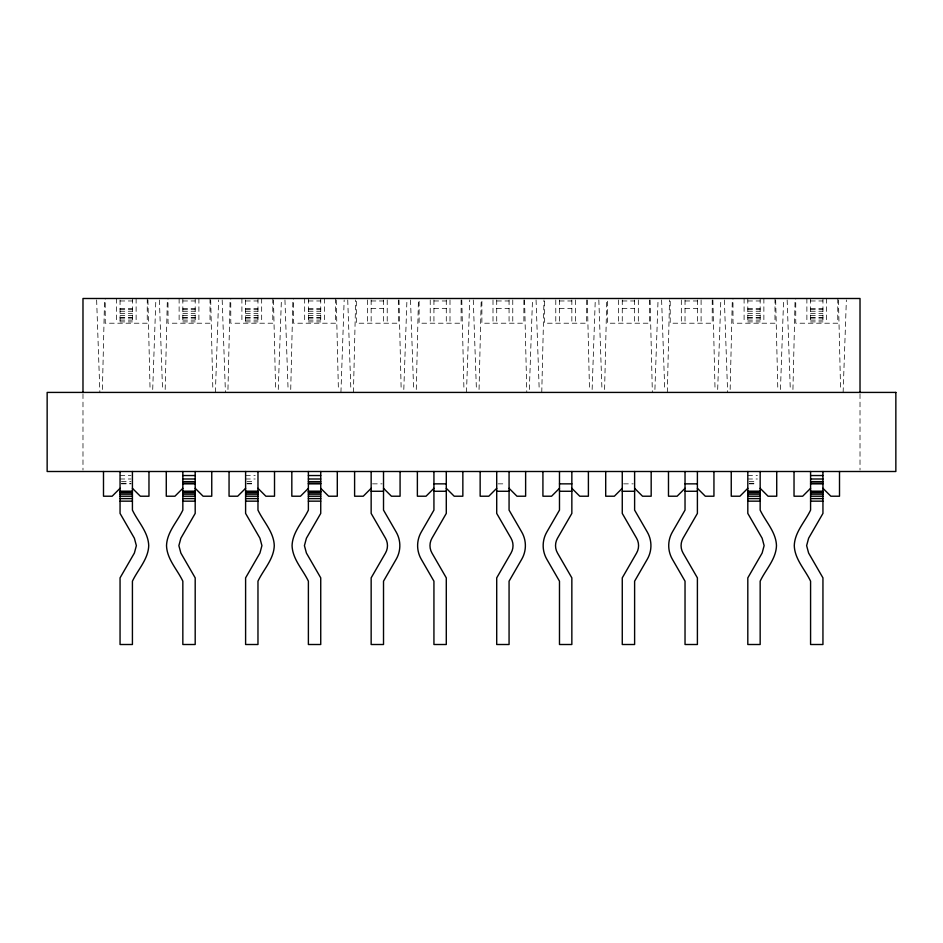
<?xml version="1.0" encoding="UTF-8"?>
<svg xmlns="http://www.w3.org/2000/svg" width="943" height="943" viewBox="0 0 943 943"><rect width="100%" height="100%" fill="white"/><g stroke="black" fill="none" stroke-linecap="round" stroke-linejoin="round"><path stroke-width="0.71" stroke-dasharray="4.71 3.54" d="M102.41 389.483L104.555 299.968M165.178 389.483L167.335 299.968M227.958 389.483L230.104 299.968M290.727 389.483L292.884 299.968M353.436 392.418L355.652 299.968M416.276 389.483L418.433 299.968M479.056 389.483L481.201 299.968M541.765 392.418L543.981 299.968M604.604 389.483L606.75 299.968M667.314 392.418L669.53 299.968M730.153 389.483L732.31 299.968M792.933 389.483L795.079 299.968M152.707 389.483L155.843 299.968M215.381 392.418L218.623 299.968M278.256 389.483L281.391 299.968M340.93 392.418L344.171 299.968M403.804 389.483L406.94 299.968M466.479 392.418L469.72 299.968M529.353 389.483L532.489 299.968M592.133 389.483L595.269 299.968M654.913 389.483L658.049 299.968M717.682 389.483L720.817 299.968M780.462 389.483L783.598 299.968M843.125 392.418L846.366 299.968M120.056 300.97L132.421 300.97M182.836 300.97L195.189 300.97M245.604 300.97L257.969 300.97M308.385 300.97L320.738 300.97M371.153 300.97L383.518 300.97M433.933 300.97L446.287 300.97M496.713 300.97L509.067 300.97M559.482 300.97L571.847 300.97M622.262 300.97L634.615 300.97M685.031 300.97L697.396 300.97M747.811 300.97L760.164 300.97M810.579 300.97L822.944 300.97M120.056 308.385L132.421 308.385M182.836 308.385L195.189 308.385M245.604 308.385L257.969 308.385M308.385 308.385L320.738 308.385M371.153 308.385L383.518 308.385M433.933 308.385L446.287 308.385M496.713 308.385L509.067 308.385M559.482 308.385L571.847 308.385M622.262 308.385L634.615 308.385M685.031 308.385L697.396 308.385M747.811 308.385L760.164 308.385M810.579 308.385L822.944 308.385M120.056 309.493L132.421 309.493M182.836 309.493L195.189 309.493M245.604 309.493L257.969 309.493M308.385 309.493L320.738 309.493M747.811 309.493L760.164 309.493M810.579 309.493L822.944 309.493M120.056 311.237L132.421 311.237M182.836 311.237L195.189 311.237M245.604 311.237L257.969 311.237M308.385 311.237L320.738 311.237M747.811 311.237L760.164 311.237M810.579 311.237L822.944 311.237M120.056 313.347L132.421 313.347M182.836 313.347L195.189 313.347M245.604 313.347L257.969 313.347M308.385 313.347L320.738 313.347M747.811 313.347L760.164 313.347M810.579 313.347L822.944 313.347M120.056 315.646L132.421 315.646M182.836 315.646L195.189 315.646M245.604 315.646L257.969 315.646M308.385 315.646L320.738 315.646M747.811 315.646L760.164 315.646M810.579 315.646L822.944 315.646M120.056 317.779L132.421 317.779M182.836 317.779L195.189 317.779M245.604 317.779L257.969 317.779M308.385 317.779L320.738 317.779M747.811 317.779L760.164 317.779M810.579 317.779L822.944 317.779M120.056 317.968L132.421 317.968M182.836 317.968L195.189 317.968M245.604 317.968L257.969 317.968M308.385 317.968L320.738 317.968M747.811 317.968L760.164 317.968M810.579 317.968L822.944 317.968M120.056 320.113L132.421 320.113M182.836 320.113L195.189 320.113M245.604 320.113L257.969 320.113M308.385 320.113L320.738 320.113M747.811 320.113L760.164 320.113M810.579 320.113L822.944 320.113M120.056 321.905L132.421 321.905M182.836 321.905L195.189 321.905M245.604 321.905L257.969 321.905M308.385 321.905L320.738 321.905M747.811 321.905L760.164 321.905M810.579 321.905L822.944 321.905M120.056 475.543L131.042 475.543M245.604 475.543L255.223 475.543M747.811 475.543L757.418 475.543M120.056 478.997L131.042 478.997M245.604 478.997L255.223 478.997M747.811 478.997L757.418 478.997M121.435 481.637L131.042 481.637M246.983 481.637L255.223 481.637M749.178 481.637L757.418 481.637M121.435 483.287L131.042 483.287M246.983 483.287L255.223 483.287M749.178 483.287L757.418 483.287M121.435 483.853L131.042 483.853M246.983 483.853L255.223 483.853M372.532 483.853L382.139 483.853M498.081 483.853L506.32 483.853M623.629 483.853L633.248 483.853M749.178 483.853L757.418 483.853M787.157 299.968L790.293 389.483M724.377 299.968L727.619 392.418M661.609 299.968L664.744 389.483M598.829 299.968L601.964 389.483M536.06 299.968L539.196 389.483M473.28 299.968L476.415 389.483M410.511 299.968L413.647 389.483M347.731 299.968L350.867 389.483M284.951 299.968L288.087 389.483M222.183 299.968L225.424 392.418M159.402 299.968L162.538 389.483M96.634 299.968L99.875 392.418M838.445 299.968L840.59 389.483M775.665 299.968L777.822 389.483M712.896 299.968L715.042 389.483M650.116 299.968L652.344 392.418M587.348 299.968L589.493 389.483M524.567 299.968L526.795 392.418M461.799 299.968L463.944 389.483M399.019 299.968L401.164 389.483M336.25 299.968L338.396 389.483M273.47 299.968L275.615 389.483M210.69 299.968L212.847 389.483M147.921 299.968L150.067 389.483M860.016 393.879L860.016 470.038M837.773 298.495L837.773 323.213L795.751 323.213L795.751 298.495M826.646 298.495L826.646 323.213M822.944 298.495L822.944 323.213M810.579 298.495L810.579 323.213M806.878 298.495L806.878 323.213M774.993 298.495L774.993 323.213L732.982 323.213L732.982 298.495M763.877 298.495L763.877 323.213M760.164 298.495L760.164 323.213M747.811 298.495L747.811 323.213M744.098 298.495L744.098 323.213M712.224 299.957L712.224 323.213L670.202 323.213L670.202 299.957M701.097 299.957L701.097 323.213M697.396 299.957L697.396 323.213M685.031 299.957L685.031 323.213M681.329 299.957L681.329 323.213M649.444 299.957L649.444 323.213L607.433 323.213L607.433 299.957M638.328 299.957L638.328 323.213M634.615 299.957L634.615 323.213M622.262 299.957L622.262 323.213M618.549 299.957L618.549 323.213M586.676 299.957L586.676 323.213L544.653 323.213L544.653 299.957M575.548 299.957L575.548 323.213M571.847 299.957L571.847 323.213M559.482 299.957L559.482 323.213M555.781 299.957L555.781 323.213M523.895 299.957L523.895 323.213L481.885 323.213L481.885 299.957M512.768 299.957L512.768 323.213M509.067 299.957L509.067 323.213M496.713 299.957L496.713 323.213M493 299.957L493 323.213M461.115 299.957L461.115 323.213L419.105 323.213L419.105 299.957M450 299.957L450 323.213M446.287 299.957L446.287 323.213M433.933 299.957L433.933 323.213M430.232 299.957L430.232 323.213M398.347 299.957L398.347 323.213L356.324 323.213L356.324 299.957M387.219 299.957L387.219 323.213M383.518 299.957L383.518 323.213M371.153 299.957L371.153 323.213M367.452 299.957L367.452 323.213M335.567 298.495L335.567 323.213L293.556 323.213L293.556 298.495M324.451 298.495L324.451 323.213M320.738 298.495L320.738 323.213M308.385 298.495L308.385 323.213M304.672 298.495L304.672 323.213M272.798 298.495L272.798 323.213L230.776 323.213L230.776 298.495M261.671 298.495L261.671 323.213M257.969 298.495L257.969 323.213M245.604 299.957L245.604 323.213M241.903 298.495L241.903 323.213M210.018 298.495L210.018 323.213L168.007 323.213L168.007 298.495M198.902 298.495L198.902 323.213M195.189 298.495L195.189 323.213M182.836 298.495L182.836 323.213M179.123 298.495L179.123 323.213M147.249 298.495L147.249 323.213L105.227 323.213L105.227 298.495M136.122 298.495L136.122 323.213M132.421 298.495L132.421 323.213M120.056 299.957L120.056 323.213M116.354 298.495L116.354 323.213M82.984 393.879L82.984 470.038"/><path stroke-width="1.41" d="M120.056 488.309L112.146 496.218L103.494 496.218L103.494 471.5M182.836 488.309L174.927 496.218L166.274 496.218L166.274 471.5M245.604 488.309L237.695 496.218L229.055 496.218L229.055 471.5M308.385 488.309L300.475 496.218L291.823 496.218L291.823 471.5M371.153 488.309L363.255 496.218L354.603 496.218L354.603 471.5M433.933 488.309L426.024 496.218L417.372 496.218L417.372 471.5M496.713 488.309L488.804 496.218L480.152 496.218L480.152 471.5M559.482 488.309L551.572 496.218L542.92 496.218L542.92 471.5M622.262 488.309L614.353 496.218L605.701 496.218L605.701 471.5M685.031 488.309L677.121 496.218L668.481 496.218L668.481 471.5M747.811 488.309L739.901 496.218L731.249 496.218L731.249 471.5M810.579 488.309L802.682 496.218L794.03 496.218L794.03 471.5M182.836 475.543L195.189 475.543M308.385 475.543L320.738 475.543M810.579 475.543L822.944 475.543M182.836 478.997L195.189 478.997M308.385 478.997L320.738 478.997M810.579 478.997L822.944 478.997M182.836 481.637L195.189 481.637M308.385 481.637L320.738 481.637M810.579 481.637L822.944 481.637M182.836 483.287L195.189 483.287M308.385 483.287L320.738 483.287M810.579 483.287L822.944 483.287M182.836 483.853L195.189 483.853M308.385 483.853L320.738 483.853M433.933 483.853L446.287 483.853M559.482 483.853L571.847 483.853M685.031 483.853L697.396 483.853M810.579 483.853L822.944 483.853M120.056 491.268L132.421 491.268M182.836 491.268L195.189 491.268M245.604 491.268L257.969 491.268M308.385 491.268L320.738 491.268M371.153 491.268L383.518 491.268M433.933 491.268L446.287 491.268M496.713 491.268L509.067 491.268M559.482 491.268L571.847 491.268M622.262 491.268L634.615 491.268M685.031 491.268L697.396 491.268M747.811 491.268L760.164 491.268M810.579 491.268L822.944 491.268M120.056 491.609L132.421 491.609M182.836 491.609L195.189 491.609M245.604 491.609L257.969 491.609M308.385 491.609L320.738 491.609M747.811 491.609L760.164 491.609M810.579 491.609L822.944 491.609M120.056 492.6L132.421 492.6M182.836 492.6L195.189 492.6M245.604 492.6L257.969 492.6M308.385 492.6L320.738 492.6M747.811 492.6L760.164 492.6M810.579 492.6L822.944 492.6M120.056 494.167L132.421 494.167M182.836 494.167L195.189 494.167M245.604 494.167L257.969 494.167M308.385 494.167L320.738 494.167M747.811 494.167L760.164 494.167M810.579 494.167L822.944 494.167M120.056 496.218L132.421 496.218M182.836 496.218L195.189 496.218M245.604 496.218L257.969 496.218M308.385 496.218L320.738 496.218M747.811 496.218L760.164 496.218M810.579 496.218L822.944 496.218M120.056 498.599L132.421 498.599M182.836 498.599L195.189 498.599M245.604 498.599L257.969 498.599M308.385 498.599L320.738 498.599M747.811 498.599L760.164 498.599M810.579 498.599L822.944 498.599M120.056 501.157L132.421 501.157M182.836 501.157L195.189 501.157M245.604 501.157L257.969 501.157M308.385 501.157L320.738 501.157M747.811 501.157L760.164 501.157M810.579 501.157L822.944 501.157M822.944 488.309L830.854 496.218L839.506 496.218L839.506 471.5M760.164 488.309L768.073 496.218L776.726 496.218L776.726 471.5M697.396 488.309L705.305 496.218L713.945 496.218L713.945 471.5M634.615 488.309L642.525 496.218L651.177 496.218L651.177 471.5M571.847 488.309L579.745 496.218L588.397 496.218L588.397 471.5M509.067 488.309L516.976 496.218L525.628 496.218L525.628 471.5M446.287 488.309L454.196 496.218L462.848 496.218L462.848 471.5M383.518 488.309L391.428 496.218L400.08 496.218L400.08 471.5M320.738 488.309L328.647 496.218L337.299 496.218L337.299 471.5M257.969 488.309L265.879 496.218L274.519 496.218L274.519 471.5M195.189 488.309L203.099 496.218L211.751 496.218L211.751 471.5M132.421 488.309L140.318 496.218L148.97 496.218L148.97 471.5M860.016 392.418L860.016 298.495L82.984 298.495L82.984 392.418M822.944 471.5L822.944 513.416L808.622 538.229L806.63 545.643L808.622 553.058L822.944 577.87L822.944 644.505L810.579 644.505L810.579 581.183C805.039 569.501 794.701 559.199 794.277 545.643C794.701 532.088 805.039 521.785 810.579 510.104L810.579 471.5M760.164 471.5L760.164 510.104C765.704 521.785 776.054 532.088 776.478 545.643C776.054 559.199 765.704 569.501 760.164 581.183L760.164 644.505L747.811 644.505L747.811 577.87L762.133 553.058L764.125 545.643L762.133 538.229L747.811 513.416L747.811 471.5M697.396 471.5L697.396 513.416L683.062 538.229A14.829 14.829 0 0 0 683.062 553.058L697.396 577.87L697.396 644.505L685.031 644.505L685.031 581.183L672.371 559.234A27.182 27.182 0 0 1 672.359 532.052L685.031 510.104L685.031 471.5M634.615 471.5L634.615 510.104L647.287 532.052A27.182 27.182 0 0 1 647.287 559.234L634.615 581.183L634.615 644.505L622.262 644.505L622.262 577.87L636.584 553.058A14.829 14.829 0 0 0 636.584 538.229L622.262 513.416L622.262 471.5M571.847 471.5L571.847 513.416L557.513 538.229A14.829 14.829 0 0 0 557.513 553.058L571.847 577.87L571.847 644.505L559.482 644.505L559.482 581.183L546.81 559.234A27.182 27.182 0 0 1 546.81 532.052L559.482 510.104L559.482 471.5M509.067 471.5L509.067 510.104L521.738 532.052A27.182 27.182 0 0 1 521.738 559.234L509.067 581.183L509.067 644.505L496.713 644.505L496.713 577.87L511.035 553.058A14.829 14.829 0 0 0 511.035 538.229L496.713 513.416L496.713 471.5M446.287 471.5L446.287 513.416L431.965 538.229A14.829 14.829 0 0 0 431.965 553.058L446.287 577.87L446.287 644.505L433.933 644.505L433.933 581.183L421.262 559.234A27.182 27.182 0 0 1 421.262 532.052L433.933 510.104L433.933 471.5M383.518 471.5L383.518 510.104L396.19 532.052A27.182 27.182 0 0 1 396.19 559.234L383.518 581.183L383.518 644.505L371.153 644.505L371.153 577.87L385.487 553.058A14.829 14.829 0 0 0 385.487 538.229L371.153 513.416L371.153 471.5M320.738 471.5L320.738 513.416L306.416 538.229L304.424 545.643L306.416 553.058L320.738 577.87L320.738 644.505L308.385 644.505L308.385 581.183C302.844 569.501 292.507 559.199 292.071 545.643C292.507 532.088 302.844 521.785 308.385 510.104L308.385 471.5M257.969 471.5L257.969 510.104C263.51 521.785 273.847 532.088 274.272 545.643C273.847 559.199 263.51 569.501 257.969 581.183L257.969 644.505L245.604 644.505L245.604 577.87L259.938 553.058L261.918 545.643L259.938 538.229L245.604 513.416L245.604 471.5M195.189 471.5L195.189 513.416L180.867 538.229L178.875 545.643L180.867 553.058L195.189 577.87L195.189 644.505L182.836 644.505L182.836 581.183C177.296 569.501 166.946 559.199 166.522 545.643C166.946 532.088 177.296 521.785 182.836 510.104L182.836 471.5M132.421 471.5L132.421 510.104C137.961 521.785 148.299 532.088 148.723 545.643C148.299 559.199 137.961 569.501 132.421 581.183L132.421 644.505L120.056 644.505L120.056 577.87L134.377 553.058L136.37 545.643L134.377 538.229L120.056 513.416L120.056 471.5M895.85 392.418L47.15 392.418L47.15 471.5L895.85 471.5L895.85 392.418"/></g></svg>
